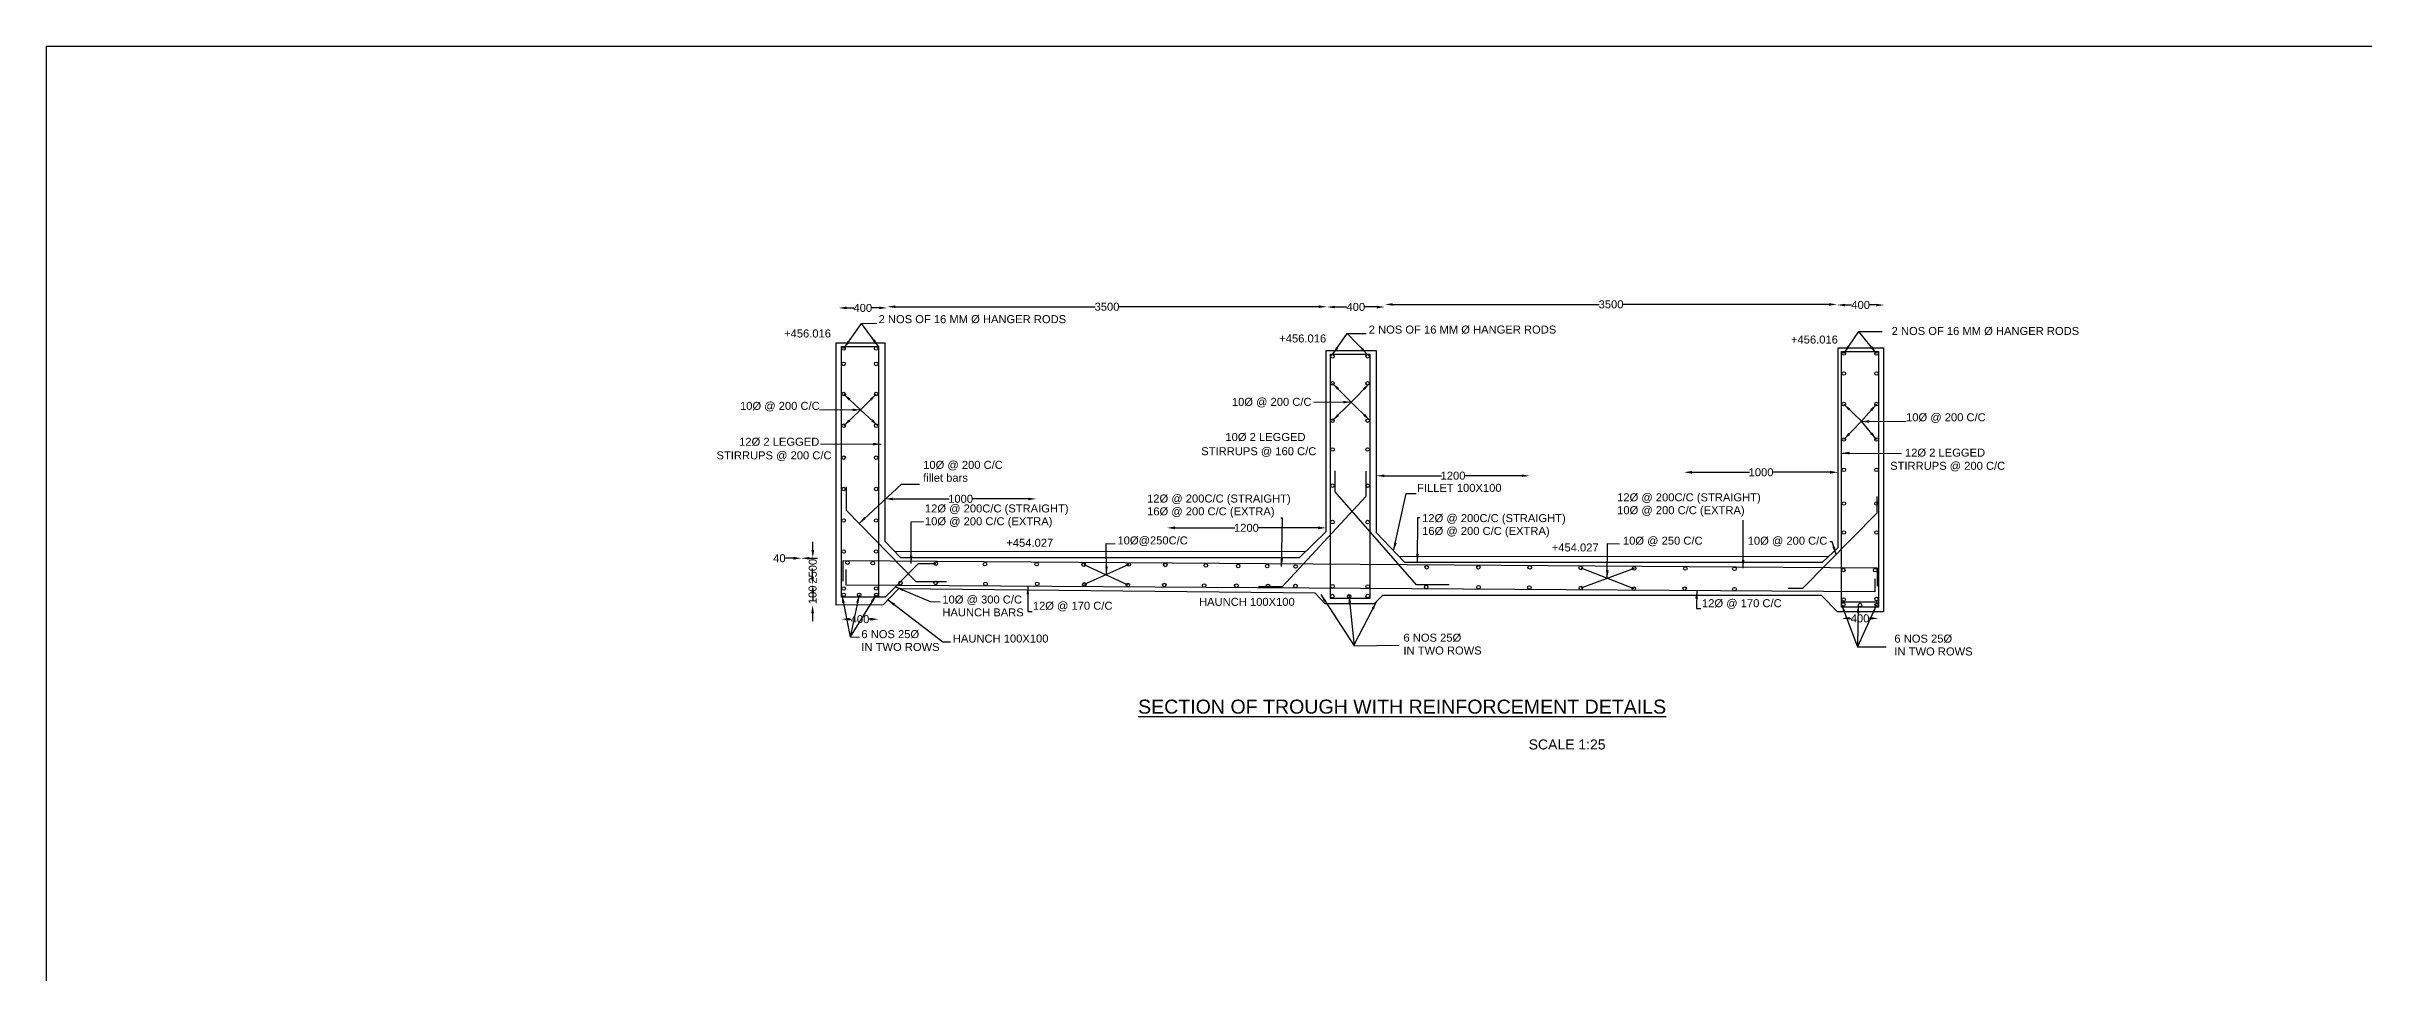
# Model space of a CAD drawing. Header units: millimetres. Extents: x -53216509 to -53197481, y 22130849 to 22142465.
# Drawn here: x -53216509 to -53204923, y 22137831 to 22142465 of the extents above; entities that cross this region are included whole.
import ezdxf

# ---------------------------------------------------------------- set-up
doc = ezdxf.new("R2010")
doc.units = ezdxf.units.MM
doc.header["$MEASUREMENT"] = 0
doc.header["$PDMODE"] = 32
doc.header["$PDSIZE"] = 28
doc.layers.add('DRAWING', color=2, linetype='Continuous')
doc.layers.add('TEXT', color=7, linetype='Continuous')
doc.styles.get("Standard").update_dxf_attribs({"font": 'arial.ttf', "height": 40})
doc.dimstyles.get("Standard").update_dxf_attribs({"dimtxt": 40, "dimasz": 40, "dimexe": 0.18, "dimexo": 0.0625, "dimgap": 0.09, "dimtad": 0, "dimdec": 0, "dimzin": 0, "dimdsep": 46, "dimtxsty": 'Standard', "dimcen": 0.09, "dimse1": 1, "dimse2": 1, "dimadec": 0, "dimazin": 0, "dimtfac": 1, "dimtdec": 0, "dimtofl": 0, "dimtmove": 0, "dimatfit": 3, "dimfxl": 1, "dimtolj": 1, "dimtzin": 0, "dimarcsym": 0})

# ---------------------------------------------------------------- blocks, each defined once
blk = doc.blocks.new('*D54')
at = {"layer": 'Defpoints', "color": 0, "transparency": 16777216}
for p in [(-53212548, 22141167), (-53212548, 22141156), (-53212305, 22141162)]:
    blk.add_point(p, dxfattribs=at)
at = {"layer": 'TEXT', "color": 0, "lineweight": -2, "transparency": 16777216}
for p, q in [((-53212508, 22141156), (-53212472, 22141156)), ((-53212345, 22141156), (-53212382, 22141156))]:
    blk.add_line(p, q, dxfattribs=at)
at = {"layer": 'TEXT', "color": 0, "transparency": 16777216}
for points in [[(-53212508, 22141163), (-53212508, 22141150), (-53212548, 22141156)], [(-53212345, 22141163), (-53212345, 22141150), (-53212305, 22141156)]]:
    blk.add_solid(points, dxfattribs=at)
at = {"layer": 'TEXT', "color": 0, "transparency": 16777216, "insert": (-53212427, 22141156), "char_height": 40, "attachment_point": 5}
blk.add_mtext('\\A1;400', dxfattribs=at)
blk = doc.blocks.new('*D55')
at = {"layer": 'Defpoints', "color": 0, "transparency": 16777216}
for p in [(-53212305, 22141156), (-53210107, 22141162), (-53210107, 22141129)]:
    blk.add_point(p, dxfattribs=at)
at = {"layer": 'TEXT', "color": 0, "lineweight": -2, "transparency": 16777216}
for p, q in [((-53212265, 22141162), (-53211266, 22141162)), ((-53210147, 22141162), (-53211146, 22141162))]:
    blk.add_line(p, q, dxfattribs=at)
at = {"layer": 'TEXT', "color": 0, "transparency": 16777216}
for points in [[(-53212265, 22141169), (-53212265, 22141156), (-53212305, 22141162)], [(-53210147, 22141169), (-53210147, 22141156), (-53210107, 22141162)]]:
    blk.add_solid(points, dxfattribs=at)
at = {"layer": 'TEXT', "color": 0, "transparency": 16777216, "insert": (-53211206, 22141162), "char_height": 40, "attachment_point": 5}
blk.add_mtext('\\A1;3500', dxfattribs=at)
blk = doc.blocks.new('*D56')
at = {"layer": 'Defpoints', "color": 0, "transparency": 16777216}
for p in [(-53210107, 22141162), (-53209817, 22141161), (-53209817, 22141157)]:
    blk.add_point(p, dxfattribs=at)
at = {"layer": 'TEXT', "color": 0, "lineweight": -2, "transparency": 16777216}
for p, q in [((-53210067, 22141161), (-53210007, 22141161)), ((-53209857, 22141161), (-53209917, 22141161))]:
    blk.add_line(p, q, dxfattribs=at)
at = {"layer": 'TEXT', "color": 0, "transparency": 16777216}
for points in [[(-53210067, 22141167), (-53210067, 22141154), (-53210107, 22141161)], [(-53209857, 22141167), (-53209857, 22141154), (-53209817, 22141161)]]:
    blk.add_solid(points, dxfattribs=at)
at = {"layer": 'TEXT', "color": 0, "transparency": 16777216, "insert": (-53209962, 22141161), "char_height": 40, "attachment_point": 5}
blk.add_mtext('\\A1;400', dxfattribs=at)
blk = doc.blocks.new('*D57')
at = {"layer": 'Defpoints', "color": 0, "transparency": 16777216}
for p in [(-53209817, 22141161), (-53207556, 22141174), (-53207556, 22141149)]:
    blk.add_point(p, dxfattribs=at)
at = {"layer": 'TEXT', "color": 0, "lineweight": -2, "transparency": 16777216}
for p, q in [((-53209777, 22141174), (-53208746, 22141174)), ((-53207596, 22141174), (-53208626, 22141174))]:
    blk.add_line(p, q, dxfattribs=at)
at = {"layer": 'TEXT', "color": 0, "transparency": 16777216}
for points in [[(-53209777, 22141180), (-53209777, 22141167), (-53209817, 22141174)], [(-53207596, 22141180), (-53207596, 22141167), (-53207556, 22141174)]]:
    blk.add_solid(points, dxfattribs=at)
at = {"layer": 'TEXT', "color": 0, "transparency": 16777216, "insert": (-53208686, 22141174), "char_height": 40, "attachment_point": 5}
blk.add_mtext('\\A1;3500', dxfattribs=at)
blk = doc.blocks.new('*D58')
at = {"layer": 'Defpoints', "color": 0, "transparency": 16777216}
for p in [(-53207556, 22141174), (-53207320, 22141171), (-53207320, 22141162)]:
    blk.add_point(p, dxfattribs=at)
at = {"layer": 'TEXT', "color": 0, "lineweight": -2, "transparency": 16777216}
for p, q in [((-53207516, 22141171), (-53207483, 22141171)), ((-53207360, 22141171), (-53207393, 22141171))]:
    blk.add_line(p, q, dxfattribs=at)
at = {"layer": 'TEXT', "color": 0, "transparency": 16777216}
for points in [[(-53207516, 22141177), (-53207516, 22141164), (-53207556, 22141171)], [(-53207360, 22141177), (-53207360, 22141164), (-53207320, 22141171)]]:
    blk.add_solid(points, dxfattribs=at)
at = {"layer": 'TEXT', "color": 0, "transparency": 16777216, "insert": (-53207438, 22141171), "char_height": 40, "attachment_point": 5}
blk.add_mtext('\\A1;400', dxfattribs=at)
blk = doc.blocks.new('*D59')
at = {"layer": 'Defpoints', "color": 0, "transparency": 16777216}
for p in [(-53208321, 22140334), (-53208321, 22140334), (-53207551, 22140326)]:
    blk.add_point(p, dxfattribs=at)
at = {"layer": 'TEXT', "color": 0, "lineweight": -2, "transparency": 16777216}
for p, q in [((-53208281, 22140334), (-53207994, 22140334)), ((-53207591, 22140334), (-53207878, 22140334))]:
    blk.add_line(p, q, dxfattribs=at)
at = {"layer": 'TEXT', "color": 0, "transparency": 16777216}
for points in [[(-53208281, 22140341), (-53208281, 22140327), (-53208321, 22140334)], [(-53207591, 22140341), (-53207591, 22140327), (-53207551, 22140334)]]:
    blk.add_solid(points, dxfattribs=at)
at = {"layer": 'TEXT', "color": 0, "transparency": 16777216, "insert": (-53207936, 22140334), "char_height": 40, "attachment_point": 5}
blk.add_mtext('\\A1;1000', dxfattribs=at)
blk = doc.blocks.new('*D60')
at = {"layer": 'Defpoints', "color": 0, "transparency": 16777216}
for p in [(-53207533, 22139660), (-53207349, 22139660), (-53207349, 22139603)]:
    blk.add_point(p, dxfattribs=at)
at = {"layer": 'TEXT', "color": 0, "lineweight": -2, "transparency": 16777216}
for p, q in [((-53207493, 22139603), (-53207486, 22139603)), ((-53207389, 22139603), (-53207396, 22139603))]:
    blk.add_line(p, q, dxfattribs=at)
at = {"layer": 'TEXT', "color": 0, "transparency": 16777216}
for points in [[(-53207493, 22139610), (-53207493, 22139597), (-53207533, 22139603)], [(-53207389, 22139610), (-53207389, 22139597), (-53207349, 22139603)]]:
    blk.add_solid(points, dxfattribs=at)
at = {"layer": 'TEXT', "color": 0, "transparency": 16777216, "insert": (-53207441, 22139603), "char_height": 40, "attachment_point": 5}
blk.add_mtext('\\A1;400', dxfattribs=at)
blk = doc.blocks.new('*D61')
at = {"layer": 'Defpoints', "color": 0, "transparency": 16777216}
for p in [(-53209860, 22140307), (-53209093, 22140317), (-53209093, 22140306)]:
    blk.add_point(p, dxfattribs=at)
at = {"layer": 'TEXT', "color": 0, "lineweight": -2, "transparency": 16777216}
for p, q in [((-53209820, 22140317), (-53209534, 22140317)), ((-53209133, 22140317), (-53209419, 22140317))]:
    blk.add_line(p, q, dxfattribs=at)
at = {"layer": 'TEXT', "color": 0, "transparency": 16777216}
for points in [[(-53209820, 22140323), (-53209820, 22140310), (-53209860, 22140317)], [(-53209133, 22140323), (-53209133, 22140310), (-53209093, 22140317)]]:
    blk.add_solid(points, dxfattribs=at)
at = {"layer": 'TEXT', "color": 0, "transparency": 16777216, "insert": (-53209476, 22140317), "char_height": 40, "attachment_point": 5}
blk.add_mtext('\\A1;1200', dxfattribs=at)
blk = doc.blocks.new('*D62')
at = {"layer": 'Defpoints', "color": 0, "transparency": 16777216}
for p in [(-53210906, 22140064), (-53210111, 22140064), (-53210111, 22140056)]:
    blk.add_point(p, dxfattribs=at)
at = {"layer": 'TEXT', "color": 0, "lineweight": -2, "transparency": 16777216}
for p, q in [((-53210866, 22140056), (-53210567, 22140056)), ((-53210151, 22140056), (-53210451, 22140056))]:
    blk.add_line(p, q, dxfattribs=at)
at = {"layer": 'TEXT', "color": 0, "transparency": 16777216}
for points in [[(-53210866, 22140063), (-53210866, 22140049), (-53210906, 22140056)], [(-53210151, 22140063), (-53210151, 22140049), (-53210111, 22140056)]]:
    blk.add_solid(points, dxfattribs=at)
at = {"layer": 'TEXT', "color": 0, "transparency": 16777216, "insert": (-53210509, 22140056), "char_height": 40, "attachment_point": 5}
blk.add_mtext('\\A1;1200', dxfattribs=at)
blk = doc.blocks.new('*D63')
at = {"layer": 'Defpoints', "color": 0, "transparency": 16777216}
for p in [(-53212316, 22140201), (-53212316, 22140201), (-53211560, 22140201)]:
    blk.add_point(p, dxfattribs=at)
at = {"layer": 'TEXT', "color": 0, "lineweight": -2, "transparency": 16777216}
for p, q in [((-53212276, 22140201), (-53211996, 22140201)), ((-53211600, 22140201), (-53211880, 22140201))]:
    blk.add_line(p, q, dxfattribs=at)
at = {"layer": 'TEXT', "color": 0, "transparency": 16777216}
for points in [[(-53212276, 22140207), (-53212276, 22140194), (-53212316, 22140201)], [(-53211600, 22140207), (-53211600, 22140194), (-53211560, 22140201)]]:
    blk.add_solid(points, dxfattribs=at)
at = {"layer": 'TEXT', "color": 0, "transparency": 16777216, "insert": (-53211938, 22140201), "char_height": 40, "attachment_point": 5}
blk.add_mtext('\\A1;1000', dxfattribs=at)
blk = doc.blocks.new('*D64')
at = {"layer": 'Defpoints', "color": 0, "transparency": 16777216}
for p in [(-53212680, 22139906), (-53212682, 22139772), (-53212677, 22139772)]:
    blk.add_point(p, dxfattribs=at)
at = {"layer": 'TEXT', "color": 0, "lineweight": -2, "transparency": 16777216}
for p, q in [((-53212677, 22139946), (-53212677, 22139986)), ((-53212677, 22139732), (-53212677, 22139692))]:
    blk.add_line(p, q, dxfattribs=at)
at = {"layer": 'TEXT', "color": 0, "transparency": 16777216}
for points in [[(-53212684, 22139946), (-53212670, 22139946), (-53212677, 22139906)], [(-53212684, 22139732), (-53212670, 22139732), (-53212677, 22139772)]]:
    blk.add_solid(points, dxfattribs=at)
at = {"layer": 'TEXT', "color": 0, "transparency": 16777216, "insert": (-53212677, 22139839), "char_height": 40, "attachment_point": 5, "rotation": 90}
blk.add_mtext('\\A1;2500', dxfattribs=at)
blk = doc.blocks.new('*D65')
at = {"layer": 'Defpoints', "color": 0, "transparency": 16777216}
for p in [(-53212677, 22139772), (-53212683, 22139669), (-53212678, 22139669)]:
    blk.add_point(p, dxfattribs=at)
at = {"layer": 'TEXT', "color": 0, "lineweight": -2, "transparency": 16777216}
for p, q in [((-53212678, 22139812), (-53212678, 22139852)), ((-53212678, 22139629), (-53212678, 22139589))]:
    blk.add_line(p, q, dxfattribs=at)
at = {"layer": 'TEXT', "color": 0, "transparency": 16777216}
for points in [[(-53212685, 22139812), (-53212671, 22139812), (-53212678, 22139772)], [(-53212685, 22139629), (-53212671, 22139629), (-53212678, 22139669)]]:
    blk.add_solid(points, dxfattribs=at)
at = {"layer": 'TEXT', "color": 0, "transparency": 16777216, "insert": (-53212678, 22139721), "char_height": 40, "attachment_point": 5, "rotation": 90}
blk.add_mtext('\\A1;100', dxfattribs=at)
blk = doc.blocks.new('*D66')
at = {"layer": 'Defpoints', "color": 0, "transparency": 16777216}
for p in [(-53212734, 22139940), (-53212734, 22139904), (-53212734, 22139904)]:
    blk.add_point(p, dxfattribs=at)
at = {"layer": 'TEXT', "color": 0, "lineweight": -2, "transparency": 16777216}
for p, q in [((-53212774, 22139904), (-53212814, 22139904)), ((-53212694, 22139904), (-53212654, 22139904))]:
    blk.add_line(p, q, dxfattribs=at)
at = {"layer": 'TEXT', "color": 0, "transparency": 16777216}
for points in [[(-53212774, 22139911), (-53212774, 22139897), (-53212734, 22139904)], [(-53212694, 22139911), (-53212694, 22139897), (-53212734, 22139904)]]:
    blk.add_solid(points, dxfattribs=at)
at = {"layer": 'TEXT', "color": 0, "transparency": 16777216, "insert": (-53212844, 22139904), "char_height": 40, "attachment_point": 5}
blk.add_mtext('\\A1;40', dxfattribs=at)
blk = doc.blocks.new('*D67')
at = {"layer": 'Defpoints', "color": 0, "transparency": 16777216}
for p in [(-53212533, 22139709), (-53212533, 22139599), (-53212349, 22139709)]:
    blk.add_point(p, dxfattribs=at)
at = {"layer": 'TEXT', "color": 0, "lineweight": -2, "transparency": 16777216}
for p, q in [((-53212493, 22139599), (-53212486, 22139599)), ((-53212389, 22139599), (-53212396, 22139599))]:
    blk.add_line(p, q, dxfattribs=at)
at = {"layer": 'TEXT', "color": 0, "transparency": 16777216}
for points in [[(-53212493, 22139606), (-53212493, 22139592), (-53212533, 22139599)], [(-53212389, 22139606), (-53212389, 22139592), (-53212349, 22139599)]]:
    blk.add_solid(points, dxfattribs=at)
at = {"layer": 'TEXT', "color": 0, "transparency": 16777216, "insert": (-53212441, 22139599), "char_height": 40, "attachment_point": 5}
blk.add_mtext('\\A1;400', dxfattribs=at)

msp = doc.modelspace()

# ---------------------------------------------------------------- linework, layer by layer
at = {"layer": 'DRAWING', "color": 0}
for points in [[(-53212560, 22139669.1), (-53212560, 22140981), (-53212316.4, 22140981), (-53212316.4, 22139989), (-53212239.3, 22139907.8), (-53210243.6, 22139907.8), (-53210110.9, 22140037), (-53210110.9, 22140943.7), (-53209859.7, 22140943.7), (-53209859.7, 22140033.3), (-53209718.4, 22139884.8), (-53207628.1, 22139884.8), (-53207550.9, 22139958.2), (-53207550.9, 22140956.1), (-53207324.1, 22140956.1), (-53207324.1, 22139635.5), (-53207554.4, 22139635.5), (-53207633.6, 22139717), (-53209828.6, 22139717), (-53209870.4, 22139676.2), (-53210115.7, 22139676.2), (-53210166.1, 22139728.6), (-53212248, 22139750.2), (-53212325.9, 22139670.3), (-53212560, 22139669.1)], [(-53209912.2, 22140339.5), (-53209912.2, 22140213.2), (-53210330.4, 22139761.3), (-53210447.8, 22139761.3)], [(-53209495.5, 22139770.2), (-53209658.8, 22139770.2), (-53210065.3, 22140236.9), (-53210065.3, 22140340.9)], [(-53212008, 22139785.9), (-53212160.2, 22139785.9), (-53212508.1, 22140142.6), (-53212508.1, 22140260.6)], [(-53207357.8, 22140213), (-53207357.8, 22140129.3), (-53207729.4, 22139752), (-53207800.4, 22139752)], [(-53212525.7, 22139789.8), (-53212525.7, 22139892.8), (-53207355.5, 22139855.6), (-53207355.5, 22139764.5)], [(-53207367.6, 22139800.8), (-53207367.6, 22139735.2), (-53212509.7, 22139769), (-53212509.7, 22139847.9)], [(-53212062.1, 22139876.9), (-53212150.2, 22139876.9), (-53212314.8, 22139709), (-53212349, 22139709)], [(-53212268.8, 22139938.8), (-53210213.2, 22139937.4)], [(-53211322.5, 22139872.3), (-53211101.9, 22139770.2)], [(-53211096.8, 22139872.5), (-53211319.8, 22139773.5)], [(-53209747.2, 22139915), (-53207597.9, 22139913.5)], [(-53208837.5, 22139855.7), (-53208571.8, 22139752)], [(-53208570.7, 22139853.1), (-53208836.8, 22139754.9)], [(-53207533.3, 22139686.8), (-53207348.8, 22139686.8)]]:
    msp.add_lwpolyline(points, dxfattribs=at)
for points in [[(-53212533.3, 22140963.6), (-53212349, 22140963.6), (-53212349, 22139709), (-53212533.3, 22139709)], [(-53210089.1, 22140924.5), (-53209891.8, 22140924.5), (-53209891.8, 22139703.2), (-53210089.1, 22139703.2)], [(-53207533.3, 22140939.1), (-53207348.8, 22140939.1), (-53207348.8, 22139660.1), (-53207533.3, 22139660.1)]]:
    msp.add_lwpolyline(points, close=True, dxfattribs=at)
for centre in [(-53212522.3, 22140953), (-53212522.3, 22140876.2), (-53212360.4, 22140953), (-53212360.4, 22140876.2), (-53210078.3, 22140914.2), (-53209903, 22140914.2), (-53207522.4, 22140928.5), (-53207358.5, 22140928.5), (-53210078.3, 22140778.8), (-53209903, 22140778.8), (-53207522.4, 22140827.9), (-53207358.5, 22140827.9), (-53212522.3, 22140725.3), (-53212360.4, 22140725.3), (-53207522.4, 22140675.2), (-53207358.5, 22140675.2), (-53212522.3, 22140566.8), (-53212360.4, 22140566.8), (-53210078.3, 22140592.5), (-53209903, 22140592.5), (-53212522.3, 22140407.2), (-53212360.4, 22140407.2), (-53210078.3, 22140447.8), (-53209903, 22140447.8), (-53207522.4, 22140498.2), (-53207358.5, 22140498.2), (-53207522.4, 22140346.5), (-53207358.5, 22140346.5), (-53212522.3, 22140250.2), (-53212360.4, 22140250.2), (-53210078.3, 22140267.2), (-53209903, 22140267.2), (-53207522.4, 22140177.7), (-53207358.5, 22140177.7), (-53212522.3, 22140092.7), (-53212360.4, 22140092.7), (-53210078.3, 22140084.9), (-53209903, 22140084.9), (-53212522.3, 22139937.8), (-53212360.4, 22139937.8), (-53207522.4, 22140033), (-53207358.5, 22140033), (-53212503.4, 22139881.7), (-53212377.2, 22139879.5), (-53212062.1, 22139876.9), (-53211816.1, 22139874.8), (-53211557.6, 22139874.4), (-53211322.5, 22139872.3), (-53211096.8, 22139872.5), (-53210914.8, 22139870.5), (-53210712, 22139868), (-53210550.4, 22139865.5), (-53210405.2, 22139865.5), (-53210262.8, 22139862.5), (-53209608.2, 22139858.6), (-53209349.6, 22139858.6), (-53209092.4, 22139858.2), (-53208837.5, 22139855.7), (-53208570.7, 22139853.1), (-53208314.9, 22139852.7), (-53208069.1, 22139851.3), (-53207524.5, 22139845.1), (-53207365.6, 22139844.7), (-53212522.3, 22139752.6), (-53212522.3, 22139720.7), (-53212445.3, 22139720.7), (-53212360.4, 22139752.6), (-53212360.4, 22139720.7), (-53212238.7, 22139780), (-53212062.6, 22139780.5), (-53211813.4, 22139776), (-53211554.8, 22139775.7), (-53211319.8, 22139773.5), (-53211101.9, 22139770.2), (-53210919.4, 22139770.2), (-53210720.1, 22139767.9), (-53210559, 22139767.2), (-53210401.1, 22139765.2), (-53210263.4, 22139765.6), (-53210079.3, 22139714.7), (-53210078.7, 22139764), (-53209995.5, 22139713.6), (-53209902.3, 22139762.4), (-53209902.3, 22139714.9), (-53209610.2, 22139759.9), (-53209348.8, 22139759.2), (-53209094.9, 22139757.7), (-53208836.8, 22139754.9), (-53208571.8, 22139752), (-53208317.5, 22139752), (-53208069.1, 22139749.4), (-53207524.4, 22139672.6), (-53207523.3, 22139697.7), (-53207441.4, 22139669.7), (-53207358.7, 22139700.3), (-53207358, 22139670.4)]:
    msp.add_circle(centre, 8.83, dxfattribs=at)
at = {"layer": 'TEXT', "color": 0}
msp.add_lwpolyline([(-53197502.7, 22130851.5), (-53216509.1, 22130851.5), (-53216509.1, 22142465), (-53197502.7, 22142465)], close=True, dxfattribs=at)

# ---------------------------------------------------------------- texts
for s, height, p in [('2 NOS OF 16 MM Ø HANGER RODS', 40, (-53212348, 22141080.1)), ('+456.016', 40, (-53212820.6, 22141008.5)), ('+456.016', 40, (-53210345, 22140983.5)), ('2 NOS OF 16 MM Ø HANGER RODS', 40, (-53209897.4, 22141028)), ('+456.016', 40, (-53207786.4, 22140978)), ('2 NOS OF 16 MM Ø HANGER RODS', 40, (-53207283.1, 22141021)), ('10Ø @ 200 C/C', 40, (-53213040.8, 22140646.3)), ('10Ø @ 200 C/C', 40, (-53210581.7, 22140666.4)), ('10Ø 2 LEGGED', 40, (-53210614, 22140490.5)), ('10Ø @ 200 C/C', 40, (-53207211, 22140589.3)), ('STIRRUPS @ 200 C/C', 40, (-53213158.4, 22140398.7)), ('12Ø 2 LEGGED ', 40, (-53213045.2, 22140466.8)), ('STIRRUPS @ 160 C/C', 40, (-53210734.8, 22140419.4)), ('12Ø 2 LEGGED', 40, (-53207216.4, 22140412.4)), ('fillet bars', 40, (-53212125.1, 22140286.8)), ('10Ø @ 200 C/C', 40, (-53212125.1, 22140351.1)), ('STIRRUPS @ 200 C/C', 40, (-53207290.5, 22140346.4)), ('12Ø @ 200C/C (STRAIGHT)', 40, (-53211005.6, 22140182.8)), ('FILLET 100X100', 40, (-53209655.7, 22140236.2)), ('12Ø @ 200C/C (STRAIGHT)', 40, (-53208655.4, 22140188.8)), ('12Ø @ 200C/C (STRAIGHT)', 40, (-53212116.3, 22140133.2)), ('10Ø @ 200 C/C (EXTRA)', 40, (-53212116.3, 22140068.9)), ('16Ø @ 200 C/C (EXTRA)', 40, (-53211005.6, 22140118.6)), ('12Ø @ 200C/C (STRAIGHT)', 40, (-53209630.4, 22140084.8)), ('16Ø @ 200 C/C (EXTRA)', 40, (-53209630.4, 22140020.6)), ('10Ø @ 200 C/C (EXTRA)', 40, (-53208655.4, 22140124.5)), ('+454.027', 40, (-53211709.5, 22139961.5)), ('10Ø@250C/C', 40, (-53211153.7, 22139973.2)), ('+454.027', 40, (-53208982.5, 22139938)), ('10Ø @ 250 C/C', 40, (-53208626.5, 22139972)), ('10Ø @ 200 C/C', 40, (-53208002.7, 22139971.7)), ('10Ø @ 300 C/C', 40, (-53212029.2, 22139677.6)), ('HAUNCH BARS', 40, (-53212029.2, 22139613.3)), ('12Ø @ 170 C/C', 40, (-53211576.9, 22139646.5)), ('HAUNCH 100X100', 40, (-53210745.8, 22139665.9)), ('12Ø @ 170 C/C', 40, (-53208231.2, 22139659.1)), ('6 NOS 25Ø ', 40, (-53212434.1, 22139504.4)), ('IN TWO ROWS', 40, (-53212434.1, 22139440.1)), ('HAUNCH 100X100', 40, (-53211976.9, 22139482.4)), ('6 NOS 25Ø ', 40, (-53209723.8, 22139486.8)), ('6 NOS 25Ø ', 40, (-53207269.2, 22139482)), ('IN TWO ROWS', 40, (-53209723.8, 22139422.5)), ('IN TWO ROWS', 40, (-53207269.2, 22139417.7)), ('%%USECTION OF TROUGH WITH REINFORCEMENT DETAILS', 70, (-53211050.6, 22139126.7)), ('SCALE 1:25', 50, (-53209097.8, 22138947.4))]:
    msp.add_text(s, height=height, dxfattribs=at).set_placement(p)

# ---------------------------------------------------------------- dimensions: what is measured, and where the dimension line sits
for base, p1, p2, text, picture, middle in [((-53212548.3, 22141156.2), (-53212305, 22141162.4), (-53212548.3, 22141167), '400', '*D54', (-53212426.7, 22141156.2)), ((-53210107.1, 22141162.4), (-53212305, 22141156.2), (-53210107.1, 22141129.4), '3500', '*D55', (-53211206.1, 22141162.4)), ((-53209816.5, 22141160.6), (-53210107.1, 22141162.4), (-53209816.5, 22141157.2), '400', '*D56', (-53209961.8, 22141160.6)), ((-53207555.9, 22141173.6), (-53209816.5, 22141160.6), (-53207555.9, 22141149.2), '3500', '*D57', (-53208686.2, 22141173.6)), ((-53207320.3, 22141170.8), (-53207555.9, 22141173.6), (-53207320.3, 22141162.5), '400', '*D58', (-53207438.1, 22141170.8)), ((-53209093.2, 22140316.6), (-53209859.7, 22140306.9), (-53209093.2, 22140305.7), '1200', '*D61', (-53209476.4, 22140316.6)), ((-53208321.5, 22140334.1), (-53207550.9, 22140325.9), (-53208321.5, 22140334.1), '1000', '*D59', (-53207936.2, 22140334.1)), ((-53212316.4, 22140200.6), (-53211560.1, 22140200.6), (-53212316.4, 22140200.6), '1000', '*D63', (-53211938.2, 22140200.6)), ((-53210110.9, 22140056.1), (-53210906.4, 22140063.6), (-53210110.9, 22140063.6), '1200', '*D62', (-53210508.6, 22140056.1)), ((-53212734.4, 22139904.1), (-53212733.8, 22139940.5), (-53212734.4, 22139904.1), '40', '*D66', (-53212843.8, 22139904.1)), ((-53212533.3, 22139598.9), (-53212349, 22139709), (-53212533.3, 22139709), '400', '*D67', (-53212441.2, 22139598.9)), ((-53207348.8, 22139603.4), (-53207533.3, 22139660.1), (-53207348.8, 22139660.1), '400', '*D60', (-53207441.1, 22139603.4))]:
    dim = msp.add_linear_dim(base=base, p1=p1, p2=p2, text=text, dimstyle='Standard', dxfattribs=at)
    dim.commit()
    dim.dimension.update_dxf_attribs({"geometry": picture, "text_midpoint": middle})
for base, p1, p2, text, picture, middle in [((-53212676.9, 22139772.2), (-53212679.8, 22139905.8), (-53212682.1, 22139772.2), '2500', '*D64', (-53212676.9, 22139839)), ((-53212678, 22139668.9), (-53212676.9, 22139772.2), (-53212683.3, 22139668.9), '100', '*D65', (-53212678, 22139720.6))]:
    dim = msp.add_linear_dim(base=base, p1=p1, p2=p2, angle=90, text=text, dimstyle='Standard', dxfattribs=at)
    dim.commit()
    dim.dimension.update_dxf_attribs({"geometry": picture, "text_midpoint": middle})

# ---------------------------------------------------------------- leaders
for points in [[(-53212522.3, 22140953), (-53212433.5, 22141078.9), (-53212357.1, 22141079.8)], [(-53212349, 22140963.6), (-53212433.5, 22141078.9)], [(-53210078.3, 22140923), (-53210005.2, 22141027.7)], [(-53209903, 22140923), (-53210005.2, 22141027.7), (-53209909.5, 22141029)], [(-53207522.4, 22140928.5), (-53207446.3, 22141038.6), (-53207330.1, 22141037.7)], [(-53207358.5, 22140928.5), (-53207446.3, 22141038.6)], [(-53210078.3, 22140778.8), (-53209984.9, 22140685.3)], [(-53209894.1, 22140778.8), (-53209984.9, 22140685.3)], [(-53212437.7, 22140646.6), (-53212644, 22140644.4)], [(-53212522.3, 22140725.3), (-53212437.7, 22140646.6)], [(-53212522.3, 22140566.8), (-53212437.7, 22140646.6)], [(-53212360.4, 22140725.3), (-53212437.7, 22140646.6)], [(-53212351.6, 22140566.8), (-53212437.7, 22140646.6)], [(-53209984.9, 22140685.3), (-53210171.9, 22140683.9)], [(-53210078.3, 22140592.5), (-53209984.9, 22140685.3)], [(-53209891.8, 22140593.7), (-53209986.4, 22140686.7)], [(-53207522.4, 22140675.2), (-53207434, 22140589.2)], [(-53207358.5, 22140675.2), (-53207435.3, 22140587.9)], [(-53207522.4, 22140498.2), (-53207435.3, 22140587.9)], [(-53207435.3, 22140587.9), (-53207211, 22140589.3)], [(-53207358.5, 22140498.2), (-53207434, 22140589.2)], [(-53212335.6, 22140475.1), (-53212638.5, 22140473)], [(-53207533.3, 22140430.2), (-53207233.5, 22140428.5)], [(-53212445.7, 22140078.6), (-53212232.9, 22140273.9), (-53212144.3, 22140273.9)], [(-53209772.8, 22139941.9), (-53209710.3, 22140227.9), (-53209661.1, 22140227.8)], [(-53212184.9, 22139877.7), (-53212184.6, 22140086.9), (-53212123.2, 22140087.8)], [(-53210332.8, 22139863.3), (-53210328, 22140104), (-53210336.5, 22140104.2)], [(-53209654.2, 22139884.8), (-53209652.2, 22140107.3), (-53209641.6, 22140107.3)], [(-53208025.6, 22139854.5), (-53208024.7, 22140095)], [(-53211208.3, 22139823), (-53211209.4, 22139977.7), (-53211166, 22139976.8)], [(-53208704.7, 22139803.8), (-53208703.9, 22139977.2), (-53208644.5, 22139976.6)], [(-53207561.2, 22139922.8), (-53207580.8, 22139986.5), (-53207592, 22139986.1)], [(-53212531.2, 22139720.7), (-53212490.7, 22139510.2), (-53212443.9, 22139509)], [(-53212360.4, 22139720.7), (-53212490.7, 22139510.2)], [(-53212445.3, 22139720.7), (-53212490.7, 22139510.2)], [(-53212263.1, 22139761.7), (-53212090.7, 22139687.2), (-53212039.5, 22139685.4)], [(-53211601.9, 22139763), (-53211601.7, 22139638.1), (-53211581, 22139638.1)], [(-53210137.3, 22139722.9), (-53209970.2, 22139466.6), (-53209744.8, 22139469.8)], [(-53209996.3, 22139722.4), (-53209970.2, 22139466.6)], [(-53208257.6, 22139741), (-53208259.4, 22139653), (-53208237.1, 22139652.6)], [(-53212301, 22139695.9), (-53212026.9, 22139486.5), (-53211989.2, 22139486.5)], [(-53209859, 22139687.3), (-53209971.7, 22139469)], [(-53207533.2, 22139672.6), (-53207453.9, 22139460.6), (-53207310.4, 22139461.3)], [(-53207450.2, 22139669.9), (-53207453.9, 22139460.6)], [(-53207358, 22139670.4), (-53207453.9, 22139460.6)]]:
    msp.add_leader(points, dimstyle='Standard', override={"dimgap": 0.09, "dimtad": 0}, dxfattribs=at)

doc.saveas('drawing.dxf')
